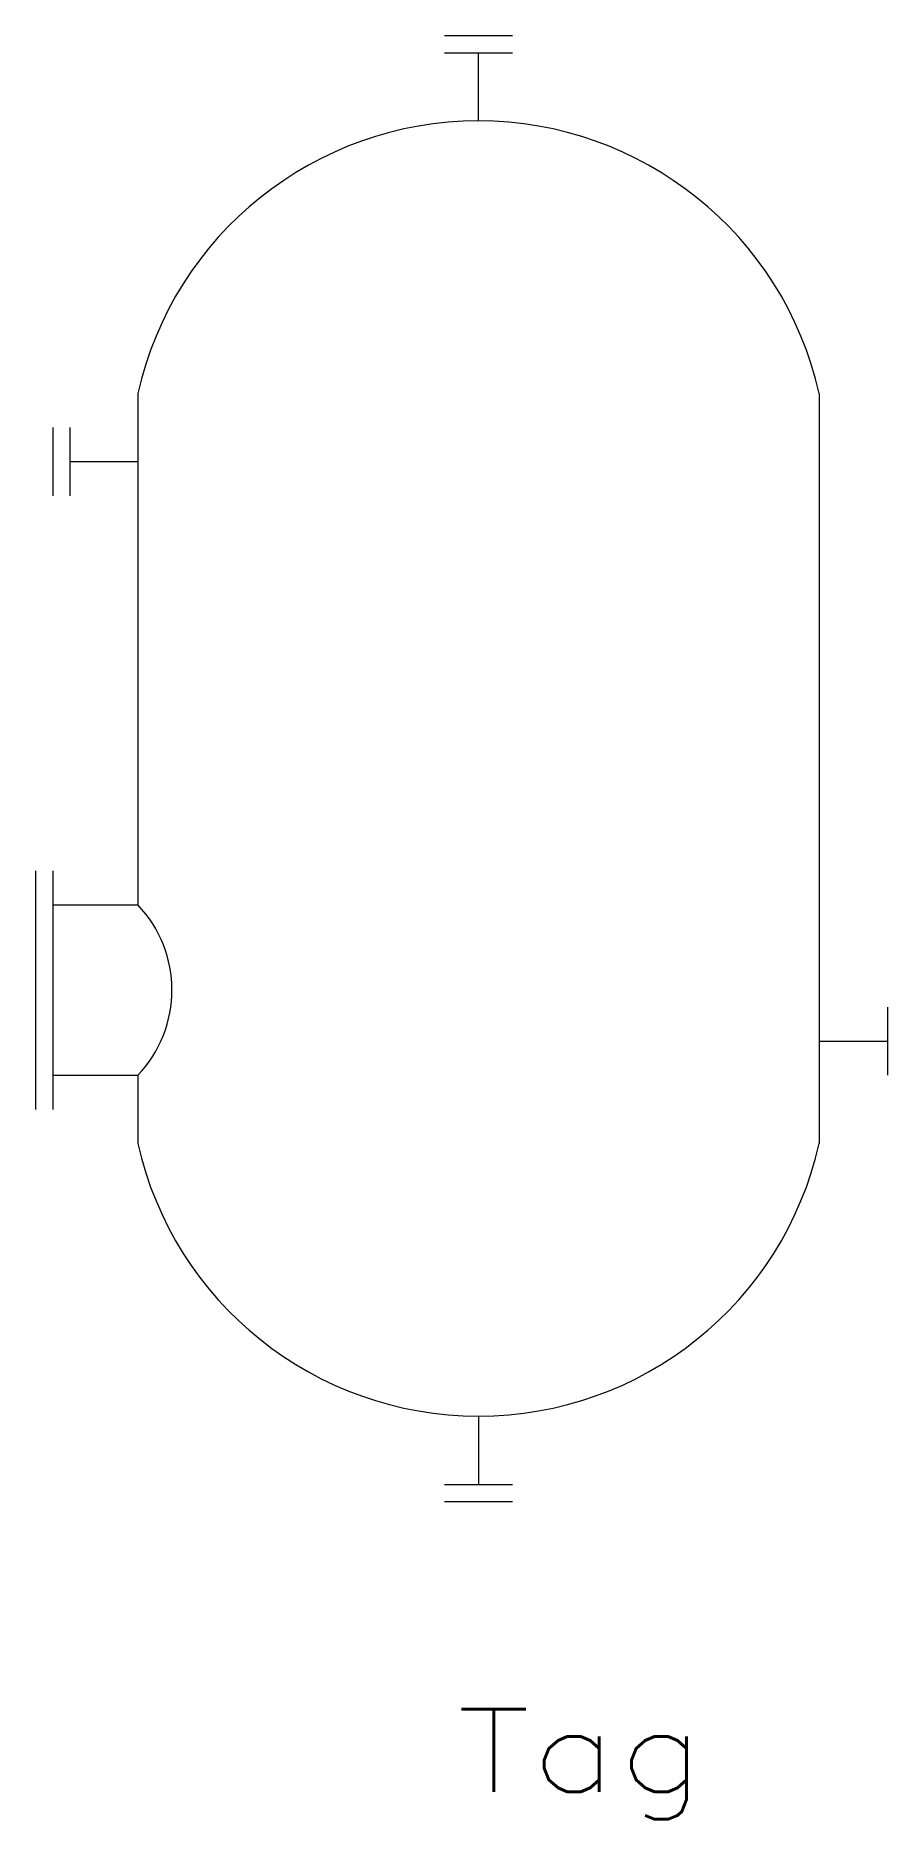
# Model space of a CAD drawing. Header units: inches. Extents: x -6.5 to 6.6, y -16.1 to 11.3.
import ezdxf
from ezdxf.enums import TextEntityAlignment as Align

# ---------------------------------------------------------------- set-up
doc = ezdxf.new("R2010")
doc.units = ezdxf.units.IN
doc.header["$MEASUREMENT"] = 0
doc.layers.get('0').update_dxf_attribs({"lineweight": 0})
doc.layers.add('1', color=7, linetype='Continuous', lineweight=0)
doc.styles.add('_TCW_TXTSTY_1', font='TXT.SHX')

msp = doc.modelspace()

# ---------------------------------------------------------------- linework, layer by layer
at = {"layer": '1', "color": 7, "linetype": 'Continuous'}
for p, q in [((-0.193, 11.289), (0.854, 11.289)), ((-0.193, 11.027), (0.854, 11.027)), ((0.33, 9.979), (0.33, 11.027)), ((-4.907, 5.79), (-4.907, -2.066)), ((5.568, 5.79), (5.568, -5.732)), ((-6.216, 5.266), (-6.216, 4.219)), ((-5.954, 5.266), (-5.954, 4.219)), ((-4.907, 4.742), (-5.954, 4.742)), ((-6.478, -1.542), (-6.478, -5.209)), ((-6.216, -1.542), (-6.216, -5.209)), ((-6.216, -2.066), (-4.907, -2.066)), ((6.615, -3.637), (6.615, -4.685)), ((5.568, -4.161), (6.615, -4.161)), ((-6.216, -4.685), (-4.907, -4.685)), ((-4.907, -4.685), (-4.907, -5.732)), ((0.33, -9.922), (0.33, -10.97)), ((-0.193, -10.97), (0.854, -10.97)), ((-0.193, -11.231), (0.854, -11.231))]:
    msp.add_line(p, q, dxfattribs=at)
for centre, radius, start, end in [((0.33, 4.611), 5.368, 12.6804, 167.3196), ((-6.282, -3.375), 1.899, -43.6028, 43.6028), ((0.33, -4.554), 5.368, -167.3196, -12.6804)]:
    msp.add_arc(centre, radius, start, end, dxfattribs=at)

# ---------------------------------------------------------------- texts
at = {"color": 7, "linetype": 'Continuous', "style": '_TCW_TXTSTY_1', "width": 1.166667}
msp.add_text('Tag', height=1.27, dxfattribs=at).set_placement((0, -15.693), (3.81, -15.693), align=Align.FIT)

doc.saveas('drawing.dxf')
